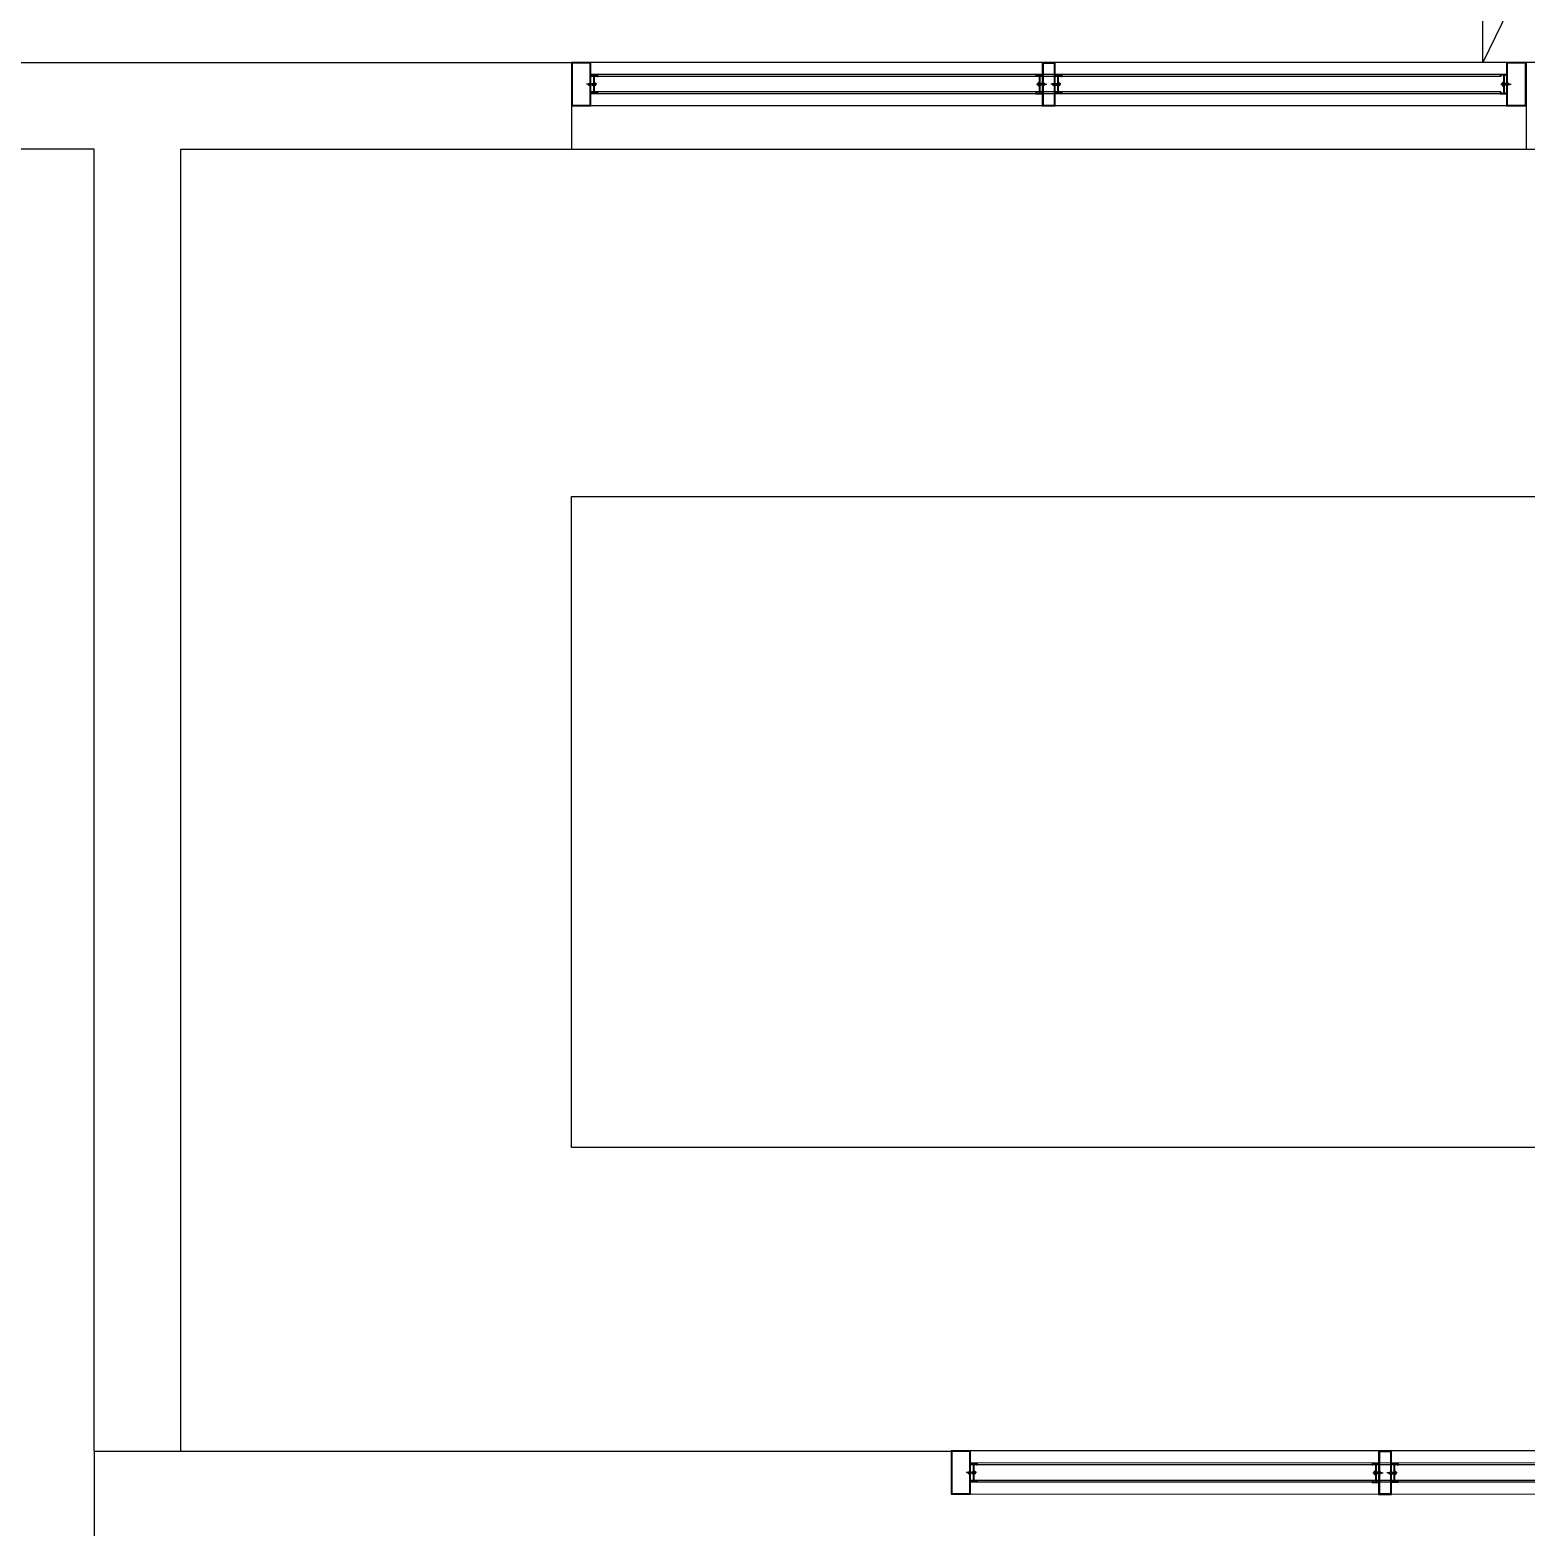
# Model space of a CAD drawing. Header units: millimetres. Extents: x -105683 to 94728, y -31127 to 151123.
# Drawn here: x 52327 to 55775, y -280 to 3170 of the extents above; entities that cross this region are included whole.
import ezdxf

# ---------------------------------------------------------------- set-up
doc = ezdxf.new("R2010")
doc.units = ezdxf.units.MM
doc.layers.add('e-plan', color=9, linetype='Continuous')

# ---------------------------------------------------------------- blocks, each defined once
blk = doc.blocks.new('xr_plan$0$확장형주차')
at = {"layer": 'e-plan', "linetype": 'Continuous'}
blk.add_line((2500, 5100), (0, 0), dxfattribs=at)
at = {"layer": 'e-plan'}
for p, q in [((0, 0), (0, 5100)), ((2500, 0), (0, 0))]:
    blk.add_line(p, q, dxfattribs=at)
blk = doc.blocks.new('Xref-지하1층')
at = {"layer": 'e-plan', "linetype": 'Continuous'}
for p, q in [((48000, 15000), (57100, 15000)), ((57100, 15000), (57100, 14800)), ((59300, 15000), (59300, 14800)), ((56000, 14800), (48200, 14800)), ((56000, 11800), (56000, 14800)), ((56200, 11800), (56200, 14800)), ((56200, 14800), (57100, 14800)), ((57100, 14800), (59300, 14800)), ((59300, 14800), (61100, 14800))]:
    blk.add_line(p, q, dxfattribs=at)
at = {"layer": 'e-plan'}
for p, q in [((59255, 15000), (57145, 15000)), ((59298.4, 14998.4), (59256.6, 14998.4)), ((57158.1, 14949.9), (57134.4, 14949.9)), ((57158.1, 14949.9), (57134.4, 14949.9)), ((57139.1, 14951.3), (57138.9, 14951.1)), ((57139.1, 14951.3), (57138.9, 14951.1)), ((57138.9, 14950.3), (57138.9, 14951.1)), ((57138.9, 14950.3), (57138.9, 14951.1)), ((57138.9, 14948.7), (57138.9, 14949.5)), ((57138.9, 14948.7), (57138.9, 14949.5)), ((57139.1, 14948.5), (57138.9, 14948.7)), ((57139.1, 14948.5), (57138.9, 14948.7)), ((57139.6, 14951.8), (57139.4, 14951.6)), ((57139.6, 14951.8), (57139.4, 14951.6)), ((57139.6, 14948), (57139.4, 14948.2)), ((57139.6, 14948), (57139.4, 14948.2)), ((57139.6, 14951.8), (57140.9, 14951.8)), ((57139.6, 14950.6), (57139.6, 14951.8)), ((57139.6, 14951.8), (57140.9, 14951.8)), ((57139.6, 14950.6), (57139.6, 14951.8)), ((57139.6, 14951), (57140.9, 14951)), ((57139.6, 14951), (57140.9, 14951)), ((57139.6, 14948), (57139.6, 14949.2)), ((57139.6, 14948), (57139.6, 14949.2)), ((57139.6, 14948.8), (57140.9, 14948.8)), ((57139.6, 14948.8), (57140.9, 14948.8)), ((57139.6, 14948), (57140.9, 14948)), ((57139.6, 14948), (57140.9, 14948)), ((57142.4, 14951.8), (57145, 14951.8)), ((57142.4, 14951.8), (57145, 14951.8)), ((57142.4, 14951), (57145, 14951)), ((57142.4, 14951), (57145, 14951)), ((57142.4, 14948.8), (57145, 14948.8)), ((57142.4, 14948.8), (57145, 14948.8)), ((57142.4, 14948), (57145, 14948)), ((57142.4, 14948), (57145, 14948)), ((59240, 14972.2), (57145, 14972.2)), ((57145, 14970.2), (57145, 14972.2)), ((57145, 14972.2), (57160, 14972.2)), ((57145, 14970.2), (57145, 14972.2)), ((57145, 14972.2), (57160, 14972.2)), ((57146.6, 14970.2), (57145, 14970.2)), ((57146.6, 14970.2), (57145, 14970.2)), ((59240, 14968), (57145, 14968)), ((57146.6, 14970.6), (57150.4, 14970.6)), ((57146.6, 14970.2), (57146.6, 14970.6)), ((57146.6, 14970.6), (57150.4, 14970.6)), ((57146.6, 14970.2), (57146.6, 14970.6)), ((57146.6, 14951.8), (57149.2, 14951.8)), ((57146.6, 14951.8), (57149.2, 14951.8)), ((57146.6, 14951), (57149.2, 14951)), ((57146.6, 14951), (57149.2, 14951)), ((57146.6, 14948.8), (57149.2, 14948.8)), ((57146.6, 14948.8), (57149.2, 14948.8)), ((57146.6, 14948), (57149.2, 14948)), ((57146.6, 14948), (57149.2, 14948)), ((57150.4, 14970.6), (57150.4, 14929.4)), ((57150.4, 14970.6), (57150.4, 14929.4)), ((57150.7, 14951.8), (57152, 14951.8)), ((57150.7, 14951.8), (57152, 14951.8)), ((57150.7, 14951), (57152, 14951)), ((57150.7, 14951), (57152, 14951)), ((57150.7, 14948.8), (57152, 14948.8)), ((57150.7, 14948.8), (57152, 14948.8)), ((57150.7, 14948), (57152, 14948)), ((57150.7, 14948), (57152, 14948)), ((57152, 14970.6), (57158.4, 14970.6)), ((57152, 14970.6), (57152, 14929.4)), ((57152, 14970.6), (57158.4, 14970.6)), ((57152, 14970.6), (57152, 14929.4)), ((57152, 14953.7), (57152, 14946.1)), ((57153.2, 14953.7), (57152, 14953.7)), ((57152, 14953.7), (57152, 14946.1)), ((57153.2, 14953.7), (57152, 14953.7)), ((57152, 14946.1), (57153.2, 14946.1)), ((57152, 14946.1), (57153.2, 14946.1)), ((57153.2, 14953.7), (57154, 14953.5)), ((57153.2, 14953.7), (57154, 14953.5)), ((57154, 14946.3), (57153.2, 14946.1)), ((57154, 14946.3), (57153.2, 14946.1)), ((57153.3, 14950.1), (57154.2, 14950.5)), ((57153.3, 14950.1), (57154.2, 14950.5)), ((57153.3, 14950.1), (57153.3, 14949.7)), ((57153.3, 14950.1), (57153.3, 14949.7)), ((57153.3, 14949.7), (57154.2, 14949.4)), ((57153.3, 14949.7), (57154.2, 14949.4)), ((57154, 14953.5), (57154.7, 14953)), ((57154, 14953.5), (57154.7, 14953)), ((57154.7, 14946.8), (57154, 14946.3)), ((57154.7, 14946.8), (57154, 14946.3)), ((57154.2, 14950.5), (57154.8, 14951.2)), ((57154.2, 14950.5), (57154.8, 14951.2)), ((57154.2, 14949.4), (57154.9, 14948.5)), ((57154.2, 14949.4), (57154.9, 14948.5)), ((57154.7, 14953), (57155.2, 14952.3)), ((57154.7, 14953), (57155.2, 14952.3)), ((57155.2, 14947.5), (57154.7, 14946.8)), ((57155.2, 14947.5), (57154.7, 14946.8)), ((57154.8, 14951.2), (57155.2, 14952.3)), ((57154.8, 14951.2), (57155.2, 14952.3)), ((57154.9, 14948.5), (57155.2, 14947.5)), ((57154.9, 14948.5), (57155.2, 14947.5)), ((57155.2, 14952.3), (57155.4, 14950.8)), ((57155.2, 14952.3), (57155.4, 14950.8)), ((57155.4, 14949), (57155.2, 14947.5)), ((57155.4, 14949), (57155.2, 14947.5)), ((57155.4, 14950.8), (57155.4, 14949)), ((57155.4, 14950.8), (57155.4, 14949)), ((57158.4, 14970.6), (57158.4, 14968)), ((57158.4, 14970.6), (57158.4, 14968)), ((57158.4, 14968), (57160, 14968)), ((57158.4, 14968), (57160, 14968)), ((57160, 14972.2), (57160, 14968)), ((57160, 14972.2), (57160, 14968)), ((58185, 14972.2), (58170, 14972.2)), ((58170, 14972.2), (58170, 14968)), ((58185, 14972.2), (58170, 14972.2)), ((58170, 14972.2), (58170, 14968)), ((58171.6, 14968), (58170, 14968)), ((58171.6, 14968), (58170, 14968)), ((58171.6, 14970.6), (58171.6, 14968)), ((58178, 14970.6), (58171.6, 14970.6)), ((58171.6, 14970.6), (58171.6, 14968)), ((58178, 14970.6), (58171.6, 14970.6)), ((58171.9, 14949.9), (58195.6, 14949.9)), ((58171.9, 14949.9), (58195.6, 14949.9)), ((58174.8, 14952.3), (58174.6, 14950.8)), ((58174.8, 14952.3), (58174.6, 14950.8)), ((58174.6, 14950.8), (58174.6, 14949)), ((58174.6, 14950.8), (58174.6, 14949)), ((58174.6, 14949), (58174.8, 14947.5)), ((58174.6, 14949), (58174.8, 14947.5)), ((58175.3, 14953), (58174.8, 14952.3)), ((58175.3, 14953), (58174.8, 14952.3)), ((58175.2, 14951.2), (58174.8, 14952.3)), ((58175.2, 14951.2), (58174.8, 14952.3)), ((58175.1, 14948.5), (58174.8, 14947.5)), ((58175.1, 14948.5), (58174.8, 14947.5)), ((58174.8, 14947.5), (58175.3, 14946.8)), ((58174.8, 14947.5), (58175.3, 14946.8)), ((58175.8, 14949.4), (58175.1, 14948.5)), ((58175.8, 14949.4), (58175.1, 14948.5)), ((58175.8, 14950.5), (58175.2, 14951.2)), ((58175.8, 14950.5), (58175.2, 14951.2)), ((58176, 14953.5), (58175.3, 14953)), ((58176, 14953.5), (58175.3, 14953)), ((58175.3, 14946.8), (58176, 14946.3)), ((58175.3, 14946.8), (58176, 14946.3)), ((58176.7, 14950.1), (58175.8, 14950.5)), ((58176.7, 14950.1), (58175.8, 14950.5)), ((58176.7, 14949.7), (58175.8, 14949.4)), ((58176.7, 14949.7), (58175.8, 14949.4)), ((58176.8, 14953.7), (58176, 14953.5)), ((58176.8, 14953.7), (58176, 14953.5)), ((58176, 14946.3), (58176.8, 14946.1)), ((58176, 14946.3), (58176.8, 14946.1)), ((58176.7, 14950.1), (58176.7, 14949.7)), ((58176.7, 14950.1), (58176.7, 14949.7)), ((58176.8, 14953.7), (58178, 14953.7)), ((58176.8, 14953.7), (58178, 14953.7)), ((58178, 14946.1), (58176.8, 14946.1)), ((58178, 14946.1), (58176.8, 14946.1)), ((58178, 14970.6), (58178, 14929.4)), ((58178, 14970.6), (58178, 14929.4)), ((58178, 14953.7), (58178, 14946.1)), ((58178, 14953.7), (58178, 14946.1)), ((58179.3, 14951.8), (58178, 14951.8)), ((58179.3, 14951.8), (58178, 14951.8)), ((58179.3, 14951), (58178, 14951)), ((58179.3, 14951), (58178, 14951)), ((58179.3, 14948.8), (58178, 14948.8)), ((58179.3, 14948.8), (58178, 14948.8)), ((58179.3, 14948), (58178, 14948)), ((58179.3, 14948), (58178, 14948)), ((58183.4, 14970.6), (58179.6, 14970.6)), ((58179.6, 14970.6), (58179.6, 14929.4)), ((58183.4, 14970.6), (58179.6, 14970.6)), ((58179.6, 14970.6), (58179.6, 14929.4)), ((58183.5, 14951.8), (58180.8, 14951.8)), ((58183.5, 14951.8), (58180.8, 14951.8)), ((58183.5, 14951), (58180.8, 14951)), ((58183.5, 14951), (58180.8, 14951)), ((58183.5, 14948.8), (58180.8, 14948.8)), ((58183.5, 14948.8), (58180.8, 14948.8)), ((58183.5, 14948), (58180.8, 14948)), ((58183.5, 14948), (58180.8, 14948)), ((58183.4, 14970.2), (58183.4, 14970.6)), ((58183.4, 14970.2), (58183.4, 14970.6)), ((58183.4, 14970.2), (58185, 14970.2)), ((58183.4, 14970.2), (58185, 14970.2)), ((58185, 14970.2), (58185, 14972.2)), ((58185, 14970.2), (58185, 14972.2)), ((58187.6, 14951.8), (58185, 14951.8)), ((58187.6, 14951.8), (58185, 14951.8)), ((58187.6, 14951), (58185, 14951)), ((58187.6, 14951), (58185, 14951)), ((58187.6, 14948.8), (58185, 14948.8)), ((58187.6, 14948.8), (58185, 14948.8)), ((58187.6, 14948), (58185, 14948)), ((58187.6, 14948), (58185, 14948)), ((58190.4, 14951.8), (58189.1, 14951.8)), ((58190.4, 14951.8), (58189.1, 14951.8)), ((58190.4, 14951), (58189.1, 14951)), ((58190.4, 14951), (58189.1, 14951)), ((58190.4, 14948.8), (58189.1, 14948.8)), ((58190.4, 14948.8), (58189.1, 14948.8)), ((58190.4, 14948), (58189.1, 14948)), ((58190.4, 14948), (58189.1, 14948)), ((58190.4, 14950.6), (58190.4, 14951.8)), ((58190.4, 14951.8), (58190.6, 14951.6)), ((58190.4, 14950.6), (58190.4, 14951.8)), ((58190.4, 14951.8), (58190.6, 14951.6)), ((58190.4, 14948), (58190.4, 14949.2)), ((58190.4, 14948), (58190.4, 14949.2)), ((58190.4, 14948), (58190.6, 14948.2)), ((58190.4, 14948), (58190.6, 14948.2)), ((58190.9, 14951.3), (58191.1, 14951.1)), ((58190.9, 14951.3), (58191.1, 14951.1)), ((58190.9, 14948.5), (58191.1, 14948.7)), ((58190.9, 14948.5), (58191.1, 14948.7)), ((58191.1, 14950.3), (58191.1, 14951.1)), ((58191.1, 14950.3), (58191.1, 14951.1)), ((58191.1, 14948.7), (58191.1, 14949.5)), ((58191.1, 14948.7), (58191.1, 14949.5)), ((58228.1, 14949.9), (58204.4, 14949.9)), ((58228.1, 14949.9), (58204.4, 14949.9)), ((58209.1, 14951.3), (58208.9, 14951.1)), ((58209.1, 14951.3), (58208.9, 14951.1)), ((58208.9, 14950.3), (58208.9, 14951.1)), ((58208.9, 14950.3), (58208.9, 14951.1)), ((58208.9, 14948.7), (58208.9, 14949.5)), ((58208.9, 14948.7), (58208.9, 14949.5)), ((58209.1, 14948.5), (58208.9, 14948.7)), ((58209.1, 14948.5), (58208.9, 14948.7)), ((58209.6, 14951.8), (58209.4, 14951.6)), ((58209.6, 14951.8), (58209.4, 14951.6)), ((58209.6, 14948), (58209.4, 14948.2)), ((58209.6, 14948), (58209.4, 14948.2)), ((58209.6, 14951.8), (58210.9, 14951.8)), ((58209.6, 14950.6), (58209.6, 14951.8)), ((58209.6, 14951.8), (58210.9, 14951.8)), ((58209.6, 14950.6), (58209.6, 14951.8)), ((58209.6, 14951), (58210.9, 14951)), ((58209.6, 14951), (58210.9, 14951)), ((58209.6, 14948), (58209.6, 14949.2)), ((58209.6, 14948), (58209.6, 14949.2)), ((58209.6, 14948.8), (58210.9, 14948.8)), ((58209.6, 14948.8), (58210.9, 14948.8)), ((58209.6, 14948), (58210.9, 14948)), ((58209.6, 14948), (58210.9, 14948)), ((58212.4, 14951.8), (58215, 14951.8)), ((58212.4, 14951.8), (58215, 14951.8)), ((58212.4, 14951), (58215, 14951)), ((58212.4, 14951), (58215, 14951)), ((58212.4, 14948.8), (58215, 14948.8)), ((58212.4, 14948.8), (58215, 14948.8)), ((58212.4, 14948), (58215, 14948)), ((58212.4, 14948), (58215, 14948)), ((58215, 14970.2), (58215, 14972.2)), ((58215, 14972.2), (58230, 14972.2)), ((58215, 14970.2), (58215, 14972.2)), ((58215, 14972.2), (58230, 14972.2)), ((58216.6, 14970.2), (58215, 14970.2)), ((58216.6, 14970.2), (58215, 14970.2)), ((58216.6, 14970.6), (58220.4, 14970.6)), ((58216.6, 14970.2), (58216.6, 14970.6)), ((58216.6, 14970.6), (58220.4, 14970.6)), ((58216.6, 14970.2), (58216.6, 14970.6)), ((58216.6, 14951.8), (58219.2, 14951.8)), ((58216.6, 14951.8), (58219.2, 14951.8)), ((58216.6, 14951), (58219.2, 14951)), ((58216.6, 14951), (58219.2, 14951)), ((58216.6, 14948.8), (58219.2, 14948.8)), ((58216.6, 14948.8), (58219.2, 14948.8)), ((58216.6, 14948), (58219.2, 14948)), ((58216.6, 14948), (58219.2, 14948)), ((58220.4, 14970.6), (58220.4, 14929.4)), ((58220.4, 14970.6), (58220.4, 14929.4)), ((58220.7, 14951.8), (58222, 14951.8)), ((58220.7, 14951.8), (58222, 14951.8)), ((58220.7, 14951), (58222, 14951)), ((58220.7, 14951), (58222, 14951)), ((58220.7, 14948.8), (58222, 14948.8)), ((58220.7, 14948.8), (58222, 14948.8)), ((58220.7, 14948), (58222, 14948)), ((58220.7, 14948), (58222, 14948)), ((58222, 14970.6), (58228.4, 14970.6)), ((58222, 14970.6), (58222, 14929.4)), ((58222, 14970.6), (58228.4, 14970.6)), ((58222, 14970.6), (58222, 14929.4)), ((58222, 14953.7), (58222, 14946.1)), ((58223.2, 14953.7), (58222, 14953.7)), ((58222, 14953.7), (58222, 14946.1)), ((58223.2, 14953.7), (58222, 14953.7)), ((58222, 14946.1), (58223.2, 14946.1)), ((58222, 14946.1), (58223.2, 14946.1)), ((58223.2, 14953.7), (58224, 14953.5)), ((58223.2, 14953.7), (58224, 14953.5)), ((58224, 14946.3), (58223.2, 14946.1)), ((58224, 14946.3), (58223.2, 14946.1)), ((58223.3, 14950.1), (58224.2, 14950.5)), ((58223.3, 14950.1), (58224.2, 14950.5)), ((58223.3, 14950.1), (58223.3, 14949.7)), ((58223.3, 14950.1), (58223.3, 14949.7)), ((58223.3, 14949.7), (58224.2, 14949.4)), ((58223.3, 14949.7), (58224.2, 14949.4)), ((58224, 14953.5), (58224.7, 14953)), ((58224, 14953.5), (58224.7, 14953)), ((58224.7, 14946.8), (58224, 14946.3)), ((58224.7, 14946.8), (58224, 14946.3)), ((58224.2, 14950.5), (58224.8, 14951.2)), ((58224.2, 14950.5), (58224.8, 14951.2)), ((58224.2, 14949.4), (58224.9, 14948.5)), ((58224.2, 14949.4), (58224.9, 14948.5)), ((58224.7, 14953), (58225.2, 14952.3)), ((58224.7, 14953), (58225.2, 14952.3)), ((58225.2, 14947.5), (58224.7, 14946.8)), ((58225.2, 14947.5), (58224.7, 14946.8)), ((58224.8, 14951.2), (58225.2, 14952.3)), ((58224.8, 14951.2), (58225.2, 14952.3)), ((58224.9, 14948.5), (58225.2, 14947.5)), ((58224.9, 14948.5), (58225.2, 14947.5)), ((58225.2, 14952.3), (58225.4, 14950.8)), ((58225.2, 14952.3), (58225.4, 14950.8)), ((58225.4, 14949), (58225.2, 14947.5)), ((58225.4, 14949), (58225.2, 14947.5)), ((58225.4, 14950.8), (58225.4, 14949)), ((58225.4, 14950.8), (58225.4, 14949)), ((58228.4, 14970.6), (58228.4, 14968)), ((58228.4, 14970.6), (58228.4, 14968)), ((58228.4, 14968), (58230, 14968)), ((58228.4, 14968), (58230, 14968)), ((58230, 14972.2), (58230, 14968)), ((58230, 14972.2), (58230, 14968)), ((59255, 14972.2), (59240, 14972.2)), ((59240, 14972.2), (59240, 14968)), ((59255, 14972.2), (59240, 14972.2)), ((59240, 14972.2), (59240, 14968)), ((59241.6, 14968), (59240, 14968)), ((59241.6, 14968), (59240, 14968)), ((59248, 14970.6), (59241.6, 14970.6)), ((59241.6, 14970.6), (59241.6, 14968)), ((59248, 14970.6), (59241.6, 14970.6)), ((59241.6, 14970.6), (59241.6, 14968)), ((59241.9, 14949.9), (59265.6, 14949.9)), ((59241.9, 14949.9), (59265.6, 14949.9)), ((59244.8, 14952.3), (59244.6, 14950.8)), ((59244.8, 14952.3), (59244.6, 14950.8)), ((59244.6, 14950.8), (59244.6, 14949)), ((59244.6, 14950.8), (59244.6, 14949)), ((59244.6, 14949), (59244.8, 14947.5)), ((59244.6, 14949), (59244.8, 14947.5)), ((59245.3, 14953), (59244.8, 14952.3)), ((59245.3, 14953), (59244.8, 14952.3)), ((59245.2, 14951.2), (59244.8, 14952.3)), ((59245.2, 14951.2), (59244.8, 14952.3)), ((59245.1, 14948.5), (59244.8, 14947.5)), ((59245.1, 14948.5), (59244.8, 14947.5)), ((59244.8, 14947.5), (59245.3, 14946.8)), ((59244.8, 14947.5), (59245.3, 14946.8)), ((59245.8, 14949.4), (59245.1, 14948.5)), ((59245.8, 14949.4), (59245.1, 14948.5)), ((59245.8, 14950.5), (59245.2, 14951.2)), ((59245.8, 14950.5), (59245.2, 14951.2)), ((59246, 14953.5), (59245.3, 14953)), ((59246, 14953.5), (59245.3, 14953)), ((59245.3, 14946.8), (59246, 14946.3)), ((59245.3, 14946.8), (59246, 14946.3)), ((59246.7, 14950.1), (59245.8, 14950.5)), ((59246.7, 14950.1), (59245.8, 14950.5)), ((59246.7, 14949.7), (59245.8, 14949.4)), ((59246.7, 14949.7), (59245.8, 14949.4)), ((59246.8, 14953.7), (59246, 14953.5)), ((59246.8, 14953.7), (59246, 14953.5)), ((59246, 14946.3), (59246.8, 14946.1)), ((59246, 14946.3), (59246.8, 14946.1)), ((59246.7, 14950.1), (59246.7, 14949.7)), ((59246.7, 14950.1), (59246.7, 14949.7)), ((59246.8, 14953.7), (59248, 14953.7)), ((59246.8, 14953.7), (59248, 14953.7)), ((59248, 14946.1), (59246.8, 14946.1)), ((59248, 14946.1), (59246.8, 14946.1)), ((59248, 14970.6), (59248, 14929.4)), ((59248, 14970.6), (59248, 14929.4)), ((59248, 14953.7), (59248, 14946.1)), ((59248, 14953.7), (59248, 14946.1)), ((59249.3, 14951.8), (59248, 14951.8)), ((59249.3, 14951.8), (59248, 14951.8)), ((59249.3, 14951), (59248, 14951)), ((59249.3, 14951), (59248, 14951)), ((59249.3, 14948.8), (59248, 14948.8)), ((59249.3, 14948.8), (59248, 14948.8)), ((59249.3, 14948), (59248, 14948)), ((59249.3, 14948), (59248, 14948)), ((59253.4, 14970.6), (59249.6, 14970.6)), ((59249.6, 14970.6), (59249.6, 14929.4)), ((59253.4, 14970.6), (59249.6, 14970.6)), ((59249.6, 14970.6), (59249.6, 14929.4)), ((59253.5, 14951.8), (59250.8, 14951.8)), ((59253.5, 14951.8), (59250.8, 14951.8)), ((59253.5, 14951), (59250.8, 14951)), ((59253.5, 14951), (59250.8, 14951)), ((59253.5, 14948.8), (59250.8, 14948.8)), ((59253.5, 14948.8), (59250.8, 14948.8)), ((59253.5, 14948), (59250.8, 14948)), ((59253.5, 14948), (59250.8, 14948)), ((59253.4, 14970.2), (59253.4, 14970.6)), ((59253.4, 14970.2), (59253.4, 14970.6)), ((59253.4, 14970.2), (59255, 14970.2)), ((59253.4, 14970.2), (59255, 14970.2)), ((59255, 14970.2), (59255, 14972.2)), ((59255, 14970.2), (59255, 14972.2)), ((59257.6, 14951.8), (59255, 14951.8)), ((59257.6, 14951.8), (59255, 14951.8)), ((59257.6, 14951), (59255, 14951)), ((59257.6, 14951), (59255, 14951)), ((59257.6, 14948.8), (59255, 14948.8)), ((59257.6, 14948.8), (59255, 14948.8)), ((59257.6, 14948), (59255, 14948)), ((59257.6, 14948), (59255, 14948)), ((59260.4, 14951.8), (59259.1, 14951.8)), ((59260.4, 14951.8), (59259.1, 14951.8)), ((59260.4, 14951), (59259.1, 14951)), ((59260.4, 14951), (59259.1, 14951)), ((59260.4, 14948.8), (59259.1, 14948.8)), ((59260.4, 14948.8), (59259.1, 14948.8)), ((59260.4, 14948), (59259.1, 14948)), ((59260.4, 14948), (59259.1, 14948)), ((59260.4, 14950.6), (59260.4, 14951.8)), ((59260.4, 14951.8), (59260.6, 14951.6)), ((59260.4, 14950.6), (59260.4, 14951.8)), ((59260.4, 14951.8), (59260.6, 14951.6)), ((59260.4, 14948), (59260.4, 14949.2)), ((59260.4, 14948), (59260.4, 14949.2)), ((59260.4, 14948), (59260.6, 14948.2)), ((59260.4, 14948), (59260.6, 14948.2)), ((59260.9, 14951.3), (59261.1, 14951.1)), ((59260.9, 14951.3), (59261.1, 14951.1)), ((59260.9, 14948.5), (59261.1, 14948.7)), ((59260.9, 14948.5), (59261.1, 14948.7)), ((59261.1, 14950.3), (59261.1, 14951.1)), ((59261.1, 14950.3), (59261.1, 14951.1)), ((59261.1, 14948.7), (59261.1, 14949.5)), ((59261.1, 14948.7), (59261.1, 14949.5)), ((59240, 14932), (57145, 14932)), ((57145, 14927.8), (57145, 14929.8)), ((57146.6, 14929.8), (57145, 14929.8)), ((57145, 14927.8), (57145, 14929.8)), ((57146.6, 14929.8), (57145, 14929.8)), ((59240, 14927.8), (57145, 14927.8)), ((57160, 14927.8), (57145, 14927.8)), ((57160, 14927.8), (57145, 14927.8)), ((57146.6, 14929.4), (57146.6, 14929.8)), ((57146.6, 14929.4), (57146.6, 14929.8)), ((57150.4, 14929.4), (57146.6, 14929.4)), ((57150.4, 14929.4), (57146.6, 14929.4)), ((57158.4, 14929.4), (57152, 14929.4)), ((57158.4, 14929.4), (57152, 14929.4)), ((57158.4, 14932), (57158.4, 14929.4)), ((57158.4, 14932), (57160, 14932)), ((57158.4, 14932), (57158.4, 14929.4)), ((57158.4, 14932), (57160, 14932)), ((57160, 14932), (57160, 14927.8)), ((57160, 14932), (57160, 14927.8)), ((58170, 14932), (58170, 14927.8)), ((58171.6, 14932), (58170, 14932)), ((58170, 14932), (58170, 14927.8)), ((58171.6, 14932), (58170, 14932)), ((58170, 14927.8), (58185, 14927.8)), ((58170, 14927.8), (58185, 14927.8)), ((58171.6, 14932), (58171.6, 14929.4)), ((58171.6, 14932), (58171.6, 14929.4)), ((58171.6, 14929.4), (58178, 14929.4)), ((58171.6, 14929.4), (58178, 14929.4)), ((58179.6, 14929.4), (58183.4, 14929.4)), ((58179.6, 14929.4), (58183.4, 14929.4)), ((58183.4, 14929.4), (58183.4, 14929.8)), ((58183.4, 14929.8), (58185, 14929.8)), ((58183.4, 14929.4), (58183.4, 14929.8)), ((58183.4, 14929.8), (58185, 14929.8)), ((58185, 14927.8), (58185, 14929.8)), ((58185, 14927.8), (58185, 14929.8)), ((58215, 14927.8), (58215, 14929.8)), ((58216.6, 14929.8), (58215, 14929.8)), ((58215, 14927.8), (58215, 14929.8)), ((58216.6, 14929.8), (58215, 14929.8)), ((58230, 14927.8), (58215, 14927.8)), ((58230, 14927.8), (58215, 14927.8)), ((58216.6, 14929.4), (58216.6, 14929.8)), ((58216.6, 14929.4), (58216.6, 14929.8)), ((58220.4, 14929.4), (58216.6, 14929.4)), ((58220.4, 14929.4), (58216.6, 14929.4)), ((58228.4, 14929.4), (58222, 14929.4)), ((58228.4, 14929.4), (58222, 14929.4)), ((58228.4, 14932), (58228.4, 14929.4)), ((58228.4, 14932), (58230, 14932)), ((58228.4, 14932), (58228.4, 14929.4)), ((58228.4, 14932), (58230, 14932)), ((58230, 14932), (58230, 14927.8)), ((58230, 14932), (58230, 14927.8)), ((59240, 14932), (59240, 14927.8)), ((59241.6, 14932), (59240, 14932)), ((59240, 14932), (59240, 14927.8)), ((59241.6, 14932), (59240, 14932)), ((59240, 14927.8), (59255, 14927.8)), ((59240, 14927.8), (59255, 14927.8)), ((59241.6, 14932), (59241.6, 14929.4)), ((59241.6, 14932), (59241.6, 14929.4)), ((59241.6, 14929.4), (59248, 14929.4)), ((59241.6, 14929.4), (59248, 14929.4)), ((59249.6, 14929.4), (59253.4, 14929.4)), ((59249.6, 14929.4), (59253.4, 14929.4)), ((59253.4, 14929.4), (59253.4, 14929.8)), ((59253.4, 14929.8), (59255, 14929.8)), ((59253.4, 14929.4), (59253.4, 14929.8)), ((59253.4, 14929.8), (59255, 14929.8)), ((59255, 14927.8), (59255, 14929.8)), ((59255, 14927.8), (59255, 14929.8)), ((59255, 14900), (57145, 14900)), ((59255, 14900), (59300, 14900)), ((59256.6, 14901.6), (59298.4, 14901.6)), ((56000, 11800), (56000, 11000)), ((56000, 11800), (57975, 11800)), ((61930, 11800), (58020, 11800.5)), ((61915, 11772.2), (58020, 11772.8)), ((58020, 11770.8), (58020, 11772.8)), ((58020, 11772.8), (58035, 11772.8)), ((58020, 11770.8), (58020, 11772.8)), ((58020, 11772.8), (58035, 11772.8)), ((58021.6, 11770.8), (58020, 11770.8)), ((58021.6, 11770.8), (58020, 11770.8)), ((61915, 11768), (58020, 11768.6)), ((58021.6, 11771.2), (58025.4, 11771.2)), ((58021.6, 11770.8), (58021.6, 11771.2)), ((58021.6, 11771.2), (58025.4, 11771.2)), ((58021.6, 11770.8), (58021.6, 11771.2)), ((58025.4, 11771.2), (58025.4, 11729.9)), ((58025.4, 11771.2), (58025.4, 11729.9)), ((58027, 11771.2), (58033.4, 11771.2)), ((58027, 11771.2), (58027, 11729.9)), ((58027, 11771.2), (58033.4, 11771.2)), ((58027, 11771.2), (58027, 11729.9)), ((58033.4, 11771.2), (58033.4, 11768.6)), ((58033.4, 11771.2), (58033.4, 11768.6)), ((58033.4, 11768.6), (58035, 11768.6)), ((58033.4, 11768.6), (58035, 11768.6)), ((58035, 11772.8), (58035, 11768.6)), ((58035, 11772.8), (58035, 11768.6)), ((58960, 11772.2), (58945, 11772.2)), ((58945, 11772.2), (58945, 11768)), ((58960, 11772.2), (58945, 11772.2)), ((58945, 11772.2), (58945, 11768)), ((58946.6, 11768), (58945, 11768)), ((58946.6, 11768), (58945, 11768)), ((58946.6, 11770.6), (58946.6, 11768)), ((58953, 11770.6), (58946.6, 11770.6)), ((58946.6, 11770.6), (58946.6, 11768)), ((58953, 11770.6), (58946.6, 11770.6)), ((58953, 11770.6), (58953, 11729.4)), ((58953, 11770.6), (58953, 11729.4)), ((58958.4, 11770.6), (58954.6, 11770.6)), ((58954.6, 11770.6), (58954.6, 11729.4)), ((58958.4, 11770.6), (58954.6, 11770.6)), ((58954.6, 11770.6), (58954.6, 11729.4)), ((58958.4, 11770.2), (58958.4, 11770.6)), ((58958.4, 11770.2), (58958.4, 11770.6)), ((58958.4, 11770.2), (58960, 11770.2)), ((58958.4, 11770.2), (58960, 11770.2)), ((58960, 11770.2), (58960, 11772.2)), ((58960, 11770.2), (58960, 11772.2)), ((58990, 11770.2), (58990, 11772.2)), ((58990, 11772.2), (59005, 11772.2)), ((58990, 11770.2), (58990, 11772.2)), ((58990, 11772.2), (59005, 11772.2)), ((58991.6, 11770.2), (58990, 11770.2)), ((58991.6, 11770.2), (58990, 11770.2)), ((58991.6, 11770.6), (58995.4, 11770.6)), ((58991.6, 11770.2), (58991.6, 11770.6)), ((58991.6, 11770.6), (58995.4, 11770.6)), ((58991.6, 11770.2), (58991.6, 11770.6)), ((58995.4, 11770.6), (58995.4, 11729.4)), ((58995.4, 11770.6), (58995.4, 11729.4)), ((58997, 11770.6), (59003.4, 11770.6)), ((58997, 11770.6), (58997, 11729.4)), ((58997, 11770.6), (59003.4, 11770.6)), ((58997, 11770.6), (58997, 11729.4)), ((59003.4, 11770.6), (59003.4, 11768)), ((59003.4, 11770.6), (59003.4, 11768)), ((59003.4, 11768), (59005, 11768)), ((59003.4, 11768), (59005, 11768)), ((59005, 11772.2), (59005, 11768)), ((59005, 11772.2), (59005, 11768)), ((58033.1, 11750.4), (58009.4, 11750.4)), ((58033.1, 11750.4), (58009.4, 11750.4)), ((58014.1, 11751.9), (58013.9, 11751.6)), ((58014.1, 11751.9), (58013.9, 11751.6)), ((58013.9, 11750.9), (58013.9, 11751.6)), ((58013.9, 11750.9), (58013.9, 11751.6)), ((58013.9, 11749.2), (58013.9, 11750)), ((58013.9, 11749.2), (58013.9, 11750)), ((58014.1, 11749), (58013.9, 11749.2)), ((58014.1, 11749), (58013.9, 11749.2)), ((58014.6, 11752.3), (58014.4, 11752.1)), ((58014.6, 11752.3), (58014.4, 11752.1)), ((58014.6, 11748.5), (58014.4, 11748.8)), ((58014.6, 11748.5), (58014.4, 11748.8)), ((58014.6, 11752.3), (58015.9, 11752.3)), ((58014.6, 11751.1), (58014.6, 11752.3)), ((58014.6, 11752.3), (58015.9, 11752.3)), ((58014.6, 11751.1), (58014.6, 11752.3)), ((58014.6, 11751.5), (58015.9, 11751.5)), ((58014.6, 11751.5), (58015.9, 11751.5)), ((58014.6, 11748.5), (58014.6, 11749.7)), ((58014.6, 11748.5), (58014.6, 11749.7)), ((58014.6, 11749.3), (58015.9, 11749.3)), ((58014.6, 11749.3), (58015.9, 11749.3)), ((58014.6, 11748.5), (58015.9, 11748.5)), ((58014.6, 11748.5), (58015.9, 11748.5)), ((58017.4, 11752.3), (58020, 11752.3)), ((58017.4, 11752.3), (58020, 11752.3)), ((58017.4, 11751.5), (58020, 11751.5)), ((58017.4, 11751.5), (58020, 11751.5)), ((58017.4, 11749.3), (58020, 11749.3)), ((58017.4, 11749.3), (58020, 11749.3)), ((58017.4, 11748.5), (58020, 11748.5)), ((58017.4, 11748.5), (58020, 11748.5)), ((61915, 11732), (58020, 11732.5)), ((58020, 11728.3), (58020, 11730.3)), ((58021.6, 11730.3), (58020, 11730.3)), ((58020, 11728.3), (58020, 11730.3)), ((58021.6, 11730.3), (58020, 11730.3)), ((58021.6, 11752.3), (58024.2, 11752.3)), ((58021.6, 11752.3), (58024.2, 11752.3)), ((58021.6, 11751.5), (58024.2, 11751.5)), ((58021.6, 11751.5), (58024.2, 11751.5)), ((58021.6, 11749.3), (58024.2, 11749.3)), ((58021.6, 11749.3), (58024.2, 11749.3)), ((58021.6, 11748.5), (58024.2, 11748.5)), ((58021.6, 11748.5), (58024.2, 11748.5)), ((58021.6, 11729.9), (58021.6, 11730.3)), ((58021.6, 11729.9), (58021.6, 11730.3)), ((58025.7, 11752.3), (58027, 11752.3)), ((58025.7, 11752.3), (58027, 11752.3)), ((58025.7, 11751.5), (58027, 11751.5)), ((58025.7, 11751.5), (58027, 11751.5)), ((58025.7, 11749.3), (58027, 11749.3)), ((58025.7, 11749.3), (58027, 11749.3)), ((58025.7, 11748.5), (58027, 11748.5)), ((58025.7, 11748.5), (58027, 11748.5)), ((58027, 11754.2), (58027, 11746.6)), ((58028.2, 11754.2), (58027, 11754.2)), ((58027, 11754.2), (58027, 11746.6)), ((58028.2, 11754.2), (58027, 11754.2)), ((58027, 11746.6), (58028.2, 11746.6)), ((58027, 11746.6), (58028.2, 11746.6)), ((58028.2, 11754.2), (58029, 11754)), ((58028.2, 11754.2), (58029, 11754)), ((58029, 11746.8), (58028.2, 11746.6)), ((58029, 11746.8), (58028.2, 11746.6)), ((58028.3, 11750.6), (58029.2, 11751)), ((58028.3, 11750.6), (58029.2, 11751)), ((58028.3, 11750.6), (58028.3, 11750.2)), ((58028.3, 11750.6), (58028.3, 11750.2)), ((58028.3, 11750.2), (58029.2, 11749.9)), ((58028.3, 11750.2), (58029.2, 11749.9)), ((58029, 11754), (58029.7, 11753.5)), ((58029, 11754), (58029.7, 11753.5)), ((58029.7, 11747.3), (58029, 11746.8)), ((58029.7, 11747.3), (58029, 11746.8)), ((58029.2, 11751), (58029.8, 11751.7)), ((58029.2, 11751), (58029.8, 11751.7)), ((58029.2, 11749.9), (58029.9, 11749)), ((58029.2, 11749.9), (58029.9, 11749)), ((58029.7, 11753.5), (58030.2, 11752.8)), ((58029.7, 11753.5), (58030.2, 11752.8)), ((58030.2, 11748), (58029.7, 11747.3)), ((58030.2, 11748), (58029.7, 11747.3)), ((58029.8, 11751.7), (58030.2, 11752.8)), ((58029.8, 11751.7), (58030.2, 11752.8)), ((58029.9, 11749), (58030.2, 11748)), ((58029.9, 11749), (58030.2, 11748)), ((58030.2, 11752.8), (58030.4, 11751.3)), ((58030.2, 11752.8), (58030.4, 11751.3)), ((58030.4, 11749.5), (58030.2, 11748)), ((58030.4, 11749.5), (58030.2, 11748)), ((58030.4, 11751.3), (58030.4, 11749.5)), ((58030.4, 11751.3), (58030.4, 11749.5)), ((58033.4, 11732.5), (58033.4, 11729.9)), ((58033.4, 11732.5), (58035, 11732.5)), ((58033.4, 11732.5), (58033.4, 11729.9)), ((58033.4, 11732.5), (58035, 11732.5)), ((58035, 11732.5), (58035, 11728.3)), ((58035, 11732.5), (58035, 11728.3)), ((58945, 11732), (58945, 11727.8)), ((58946.6, 11732), (58945, 11732)), ((58945, 11732), (58945, 11727.8)), ((58946.6, 11732), (58945, 11732)), ((58946.6, 11732), (58946.6, 11729.4)), ((58946.6, 11732), (58946.6, 11729.4)), ((58946.9, 11749.9), (58970.6, 11749.9)), ((58946.9, 11749.9), (58970.6, 11749.9)), ((58949.8, 11752.3), (58949.6, 11750.8)), ((58949.8, 11752.3), (58949.6, 11750.8)), ((58949.6, 11750.8), (58949.6, 11749)), ((58949.6, 11750.8), (58949.6, 11749)), ((58949.6, 11749), (58949.8, 11747.5)), ((58949.6, 11749), (58949.8, 11747.5)), ((58950.3, 11753), (58949.8, 11752.3)), ((58950.3, 11753), (58949.8, 11752.3)), ((58950.2, 11751.2), (58949.8, 11752.3)), ((58950.2, 11751.2), (58949.8, 11752.3)), ((58950.1, 11748.5), (58949.8, 11747.5)), ((58950.1, 11748.5), (58949.8, 11747.5)), ((58949.8, 11747.5), (58950.3, 11746.8)), ((58949.8, 11747.5), (58950.3, 11746.8)), ((58950.8, 11749.4), (58950.1, 11748.5)), ((58950.8, 11749.4), (58950.1, 11748.5)), ((58950.8, 11750.5), (58950.2, 11751.2)), ((58950.8, 11750.5), (58950.2, 11751.2)), ((58951, 11753.5), (58950.3, 11753)), ((58951, 11753.5), (58950.3, 11753)), ((58950.3, 11746.8), (58951, 11746.3)), ((58950.3, 11746.8), (58951, 11746.3)), ((58951.7, 11750.1), (58950.8, 11750.5)), ((58951.7, 11750.1), (58950.8, 11750.5)), ((58951.7, 11749.7), (58950.8, 11749.4)), ((58951.7, 11749.7), (58950.8, 11749.4)), ((58951.8, 11753.7), (58951, 11753.5)), ((58951.8, 11753.7), (58951, 11753.5)), ((58951, 11746.3), (58951.8, 11746.1)), ((58951, 11746.3), (58951.8, 11746.1)), ((58951.7, 11750.1), (58951.7, 11749.7)), ((58951.7, 11750.1), (58951.7, 11749.7)), ((58951.8, 11753.7), (58953, 11753.7)), ((58951.8, 11753.7), (58953, 11753.7)), ((58953, 11746.1), (58951.8, 11746.1)), ((58953, 11746.1), (58951.8, 11746.1)), ((58953, 11753.7), (58953, 11746.1)), ((58953, 11753.7), (58953, 11746.1)), ((58954.3, 11751.8), (58953, 11751.8)), ((58954.3, 11751.8), (58953, 11751.8)), ((58954.3, 11751), (58953, 11751)), ((58954.3, 11751), (58953, 11751)), ((58954.3, 11748.8), (58953, 11748.8)), ((58954.3, 11748.8), (58953, 11748.8)), ((58954.3, 11748), (58953, 11748)), ((58954.3, 11748), (58953, 11748)), ((58958.5, 11751.8), (58955.8, 11751.8)), ((58958.5, 11751.8), (58955.8, 11751.8)), ((58958.5, 11751), (58955.8, 11751)), ((58958.5, 11751), (58955.8, 11751)), ((58958.5, 11748.8), (58955.8, 11748.8)), ((58958.5, 11748.8), (58955.8, 11748.8)), ((58958.5, 11748), (58955.8, 11748)), ((58958.5, 11748), (58955.8, 11748)), ((58962.6, 11751.8), (58960, 11751.8)), ((58962.6, 11751.8), (58960, 11751.8)), ((58962.6, 11751), (58960, 11751)), ((58962.6, 11751), (58960, 11751)), ((58962.6, 11748.8), (58960, 11748.8)), ((58962.6, 11748.8), (58960, 11748.8)), ((58962.6, 11748), (58960, 11748)), ((58962.6, 11748), (58960, 11748)), ((58965.4, 11751.8), (58964.1, 11751.8)), ((58965.4, 11751.8), (58964.1, 11751.8)), ((58965.4, 11751), (58964.1, 11751)), ((58965.4, 11751), (58964.1, 11751)), ((58965.4, 11748.8), (58964.1, 11748.8)), ((58965.4, 11748.8), (58964.1, 11748.8)), ((58965.4, 11748), (58964.1, 11748)), ((58965.4, 11748), (58964.1, 11748)), ((58965.4, 11750.6), (58965.4, 11751.8)), ((58965.4, 11751.8), (58965.6, 11751.6)), ((58965.4, 11750.6), (58965.4, 11751.8)), ((58965.4, 11751.8), (58965.6, 11751.6)), ((58965.4, 11748), (58965.4, 11749.2)), ((58965.4, 11748), (58965.4, 11749.2)), ((58965.4, 11748), (58965.6, 11748.2)), ((58965.4, 11748), (58965.6, 11748.2)), ((58965.9, 11751.3), (58966.1, 11751.1)), ((58965.9, 11751.3), (58966.1, 11751.1)), ((58965.9, 11748.5), (58966.1, 11748.7)), ((58965.9, 11748.5), (58966.1, 11748.7)), ((58966.1, 11750.3), (58966.1, 11751.1)), ((58966.1, 11750.3), (58966.1, 11751.1)), ((58966.1, 11748.7), (58966.1, 11749.5)), ((58966.1, 11748.7), (58966.1, 11749.5)), ((59003.1, 11749.9), (58979.4, 11749.9)), ((59003.1, 11749.9), (58979.4, 11749.9)), ((58984.1, 11751.3), (58983.9, 11751.1)), ((58984.1, 11751.3), (58983.9, 11751.1)), ((58983.9, 11750.3), (58983.9, 11751.1)), ((58983.9, 11750.3), (58983.9, 11751.1)), ((58983.9, 11748.7), (58983.9, 11749.5)), ((58983.9, 11748.7), (58983.9, 11749.5)), ((58984.1, 11748.5), (58983.9, 11748.7)), ((58984.1, 11748.5), (58983.9, 11748.7)), ((58984.6, 11751.8), (58984.4, 11751.6)), ((58984.6, 11751.8), (58984.4, 11751.6)), ((58984.6, 11748), (58984.4, 11748.2)), ((58984.6, 11748), (58984.4, 11748.2)), ((58984.6, 11751.8), (58985.9, 11751.8)), ((58984.6, 11750.6), (58984.6, 11751.8)), ((58984.6, 11751.8), (58985.9, 11751.8)), ((58984.6, 11750.6), (58984.6, 11751.8)), ((58984.6, 11751), (58985.9, 11751)), ((58984.6, 11751), (58985.9, 11751)), ((58984.6, 11748), (58984.6, 11749.2)), ((58984.6, 11748), (58984.6, 11749.2)), ((58984.6, 11748.8), (58985.9, 11748.8)), ((58984.6, 11748.8), (58985.9, 11748.8)), ((58984.6, 11748), (58985.9, 11748)), ((58984.6, 11748), (58985.9, 11748)), ((58987.4, 11751.8), (58990, 11751.8)), ((58987.4, 11751.8), (58990, 11751.8)), ((58987.4, 11751), (58990, 11751)), ((58987.4, 11751), (58990, 11751)), ((58987.4, 11748.8), (58990, 11748.8)), ((58987.4, 11748.8), (58990, 11748.8)), ((58987.4, 11748), (58990, 11748)), ((58987.4, 11748), (58990, 11748)), ((58991.6, 11751.8), (58994.2, 11751.8)), ((58991.6, 11751.8), (58994.2, 11751.8)), ((58991.6, 11751), (58994.2, 11751)), ((58991.6, 11751), (58994.2, 11751)), ((58991.6, 11748.8), (58994.2, 11748.8)), ((58991.6, 11748.8), (58994.2, 11748.8)), ((58991.6, 11748), (58994.2, 11748)), ((58991.6, 11748), (58994.2, 11748)), ((58995.7, 11751.8), (58997, 11751.8)), ((58995.7, 11751.8), (58997, 11751.8)), ((58995.7, 11751), (58997, 11751)), ((58995.7, 11751), (58997, 11751)), ((58995.7, 11748.8), (58997, 11748.8)), ((58995.7, 11748.8), (58997, 11748.8)), ((58995.7, 11748), (58997, 11748)), ((58995.7, 11748), (58997, 11748)), ((58997, 11753.7), (58997, 11746.1)), ((58998.2, 11753.7), (58997, 11753.7)), ((58997, 11753.7), (58997, 11746.1)), ((58998.2, 11753.7), (58997, 11753.7)), ((58997, 11746.1), (58998.2, 11746.1)), ((58997, 11746.1), (58998.2, 11746.1)), ((58998.2, 11753.7), (58999, 11753.5)), ((58998.2, 11753.7), (58999, 11753.5)), ((58999, 11746.3), (58998.2, 11746.1)), ((58999, 11746.3), (58998.2, 11746.1)), ((58998.3, 11750.1), (58999.2, 11750.5)), ((58998.3, 11750.1), (58999.2, 11750.5)), ((58998.3, 11750.1), (58998.3, 11749.7)), ((58998.3, 11750.1), (58998.3, 11749.7)), ((58998.3, 11749.7), (58999.2, 11749.4)), ((58998.3, 11749.7), (58999.2, 11749.4)), ((58999, 11753.5), (58999.7, 11753)), ((58999, 11753.5), (58999.7, 11753)), ((58999.7, 11746.8), (58999, 11746.3)), ((58999.7, 11746.8), (58999, 11746.3)), ((58999.2, 11750.5), (58999.8, 11751.2)), ((58999.2, 11750.5), (58999.8, 11751.2)), ((58999.2, 11749.4), (58999.9, 11748.5)), ((58999.2, 11749.4), (58999.9, 11748.5)), ((58999.7, 11753), (59000.2, 11752.3)), ((58999.7, 11753), (59000.2, 11752.3)), ((59000.2, 11747.5), (58999.7, 11746.8)), ((59000.2, 11747.5), (58999.7, 11746.8)), ((58999.8, 11751.2), (59000.2, 11752.3)), ((58999.8, 11751.2), (59000.2, 11752.3)), ((58999.9, 11748.5), (59000.2, 11747.5)), ((58999.9, 11748.5), (59000.2, 11747.5)), ((59000.2, 11752.3), (59000.4, 11750.8)), ((59000.2, 11752.3), (59000.4, 11750.8)), ((59000.4, 11749), (59000.2, 11747.5)), ((59000.4, 11749), (59000.2, 11747.5)), ((59000.4, 11750.8), (59000.4, 11749)), ((59000.4, 11750.8), (59000.4, 11749)), ((59003.4, 11732), (59003.4, 11729.4)), ((59003.4, 11732), (59005, 11732)), ((59003.4, 11732), (59003.4, 11729.4)), ((59003.4, 11732), (59005, 11732)), ((59005, 11732), (59005, 11727.8)), ((59005, 11732), (59005, 11727.8)), ((61915, 11727.8), (58020, 11728.3)), ((58035, 11728.3), (58020, 11728.3)), ((58035, 11728.3), (58020, 11728.3)), ((61930, 11700), (58020, 11700.5)), ((58025.4, 11729.9), (58021.6, 11729.9)), ((58025.4, 11729.9), (58021.6, 11729.9)), ((58033.4, 11729.9), (58027, 11729.9)), ((58033.4, 11729.9), (58027, 11729.9)), ((58945, 11727.8), (58960, 11727.8)), ((58945, 11727.8), (58960, 11727.8)), ((58946.6, 11729.4), (58953, 11729.4)), ((58946.6, 11729.4), (58953, 11729.4)), ((58954.6, 11729.4), (58958.4, 11729.4)), ((58954.6, 11729.4), (58958.4, 11729.4)), ((58958.4, 11729.4), (58958.4, 11729.8)), ((58958.4, 11729.8), (58960, 11729.8)), ((58958.4, 11729.4), (58958.4, 11729.8)), ((58958.4, 11729.8), (58960, 11729.8)), ((58960, 11727.8), (58960, 11729.8)), ((58960, 11727.8), (58960, 11729.8)), ((58990, 11727.8), (58990, 11729.8)), ((58991.6, 11729.8), (58990, 11729.8)), ((58990, 11727.8), (58990, 11729.8)), ((58991.6, 11729.8), (58990, 11729.8)), ((59005, 11727.8), (58990, 11727.8)), ((59005, 11727.8), (58990, 11727.8)), ((58991.6, 11729.4), (58991.6, 11729.8)), ((58991.6, 11729.4), (58991.6, 11729.8)), ((58995.4, 11729.4), (58991.6, 11729.4)), ((58995.4, 11729.4), (58991.6, 11729.4)), ((59003.4, 11729.4), (58997, 11729.4)), ((59003.4, 11729.4), (58997, 11729.4))]:
    blk.add_line(p, q, dxfattribs=at)
for points in [[(57145, 15000), (57100, 15000), (57100, 14900), (57145, 14900), (57145, 15000)], [(59300, 15000), (59255, 15000), (59255, 14900), (59300, 14900), (59300, 15000)], [(58020, 11800.5), (57975, 11800.5), (57975, 11700.5), (58020, 11700.5), (58020, 11800.5)]]:
    blk.add_lwpolyline(points, dxfattribs=at)
for points in [[(57101.6, 14901.6), (57143.4, 14901.6), (57143.4, 14998.4), (57101.6, 14998.4)], [(58185, 14900), (58215, 14900), (58215, 15000), (58185, 15000)], [(58187, 14902), (58213, 14902), (58213, 14998), (58187, 14998)], [(59256.6, 14901.6), (59298.4, 14901.6), (59298.4, 14998.4), (59256.6, 14998.4)], [(57100, 14000), (60300, 14000), (60300, 12500), (57100, 12500)], [(58960, 11700), (58990, 11700), (58990, 11800), (58960, 11800)], [(57976.6, 11702.1), (58018.4, 11702.1), (58018.4, 11798.9), (57976.6, 11798.9)], [(58962, 11702), (58988, 11702), (58988, 11798), (58962, 11798)]]:
    blk.add_lwpolyline(points, close=True, dxfattribs=at)
at = {"layer": 'e-plan', "linetype": 'Continuous'}
blk.add_blockref('xr_plan$0$확장형주차', (59200, 15000), dxfattribs=at)

msp = doc.modelspace()

# ---------------------------------------------------------------- block references
at = {"layer": 'e-plan'}
msp.add_blockref('Xref-지하1층', (-3525, -11905), dxfattribs=at)

doc.saveas('drawing.dxf')
